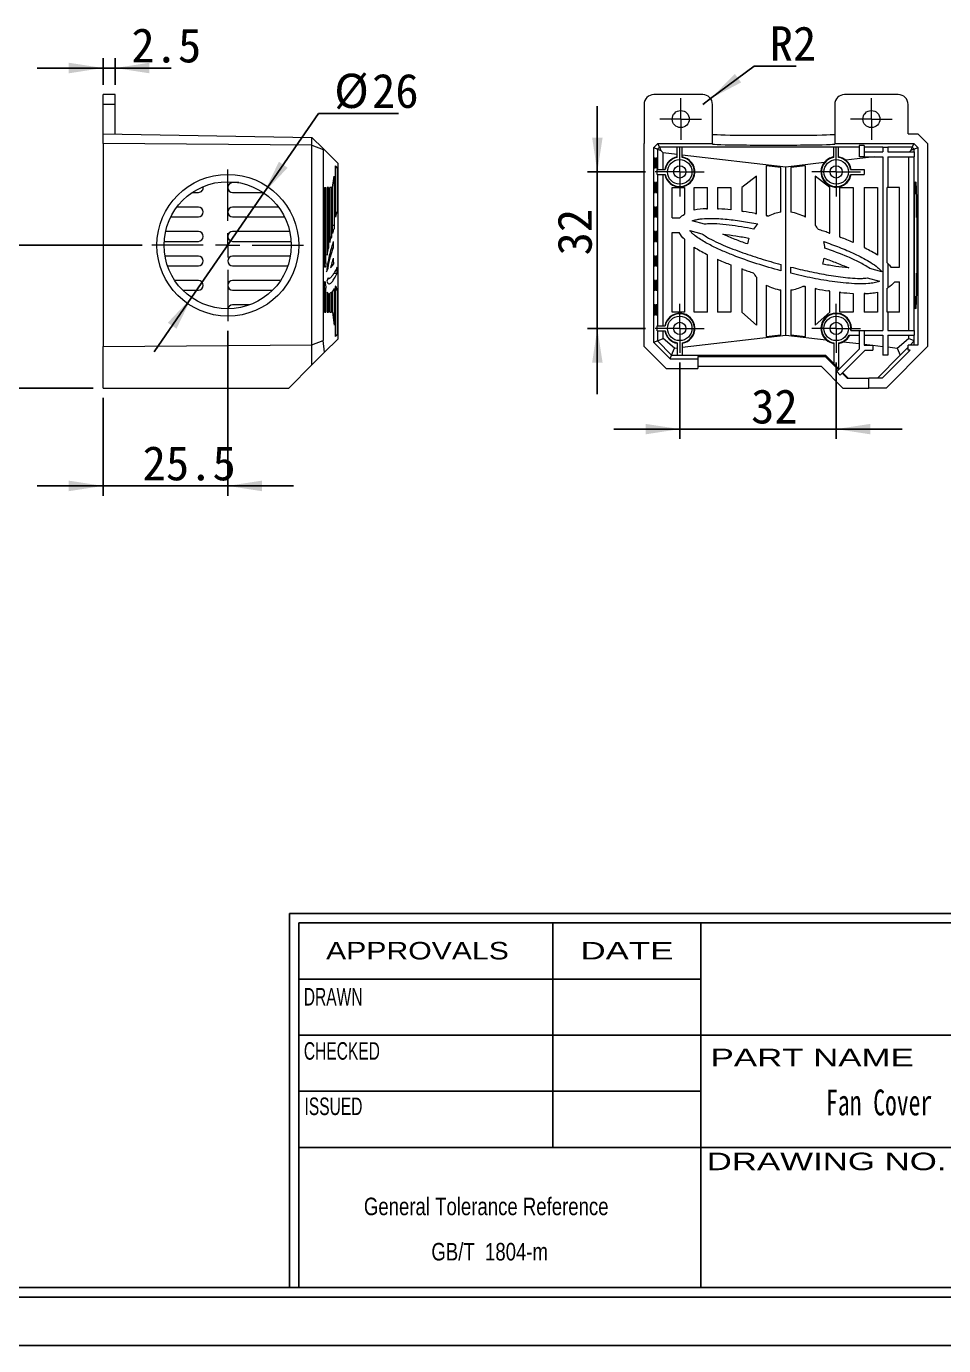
# Model space of a CAD drawing. Header units: millimetres. Extents: x 2 to 295, y 1 to 209.
# Drawn here: x 128.4 to 222.2, y 1.3 to 136.2 of the extents above; entities that cross this region are included whole.
import ezdxf

# ---------------------------------------------------------------- set-up
doc = ezdxf.new("R2010")
doc.units = ezdxf.units.MM
doc.linetypes.add('CENTER', pattern=[10.16, 6.35, -1.27, 1.27, -1.27])
doc.layers.add('DIM', color=5, linetype='Continuous')
doc.layers.add('SLD-0', color=179, linetype='Continuous')
doc.layers.add('中心线', color=1, linetype='CENTER', lineweight=15)
doc.styles.add('SLDTEXTSTYLE0', font='SIMSUN.TTC', dxfattribs={"width": 0.67})
doc.styles.add('SLDTEXTSTYLE13', font='SIMSUN.TTC')
doc.styles.add('SLDTEXTSTYLE14', font='SIMSUN.TTC', dxfattribs={"width": 0.67})
doc.styles.add('SLDTEXTSTYLE2', font='ARIAL.TTF', dxfattribs={"width": 0.63516})
doc.styles.add('SLDTEXTSTYLE6', font='ARIAL.TTF', dxfattribs={"width": 1.422})
doc.styles.add('SLDTEXTSTYLE7', font='ARIAL.TTF', dxfattribs={"width": 0.7584})
doc.styles.add('SLDTEXTSTYLE8', font='ARIAL.TTF', dxfattribs={"width": 1.2324})
doc.dimstyles.new('SLDDIMSTYLE1', dxfattribs={"dimtxt": 3.5, "dimasz": 3.5, "dimexe": 0, "dimexo": 0.0625, "dimgap": 0.875, "dimtad": 0, "dimtih": 1, "dimtoh": 1, "dimlfac": 2, "dimrnd": 1e-09, "dimzin": 12, "dimdsep": 46, "dimtxsty": 'SLDTEXTSTYLE0', "dimsah": 1, "dimcen": 0, "dimadec": 0, "dimazin": 3, "dimtfac": 1, "dimtmove": 0, "dimatfit": 3, "dimfxl": 0, "dimfrac": 2, "dimtolj": 1, "dimtzin": 12, "dimarcsym": 0})
doc.dimstyles.new('SLDDIMSTYLE2', dxfattribs={"dimtxt": 3.5, "dimasz": 3.5, "dimexe": 0, "dimexo": 0.0625, "dimgap": 0.875, "dimtad": 2, "dimlfac": 2, "dimrnd": 1e-09, "dimzin": 12, "dimdsep": 46, "dimtxsty": 'SLDTEXTSTYLE0', "dimsah": 1, "dimcen": 0.09, "dimadec": 0, "dimazin": 3, "dimtfac": 1, "dimtmove": 0, "dimatfit": 0, "dimfxl": 0, "dimfrac": 2, "dimtolj": 1, "dimtzin": 12, "dimarcsym": 0})
doc.dimstyles.new('SLDDIMSTYLE3', dxfattribs={"dimtxt": 3.5, "dimasz": 3.5, "dimexe": 0, "dimexo": 0.0625, "dimgap": 0.875, "dimtad": 0, "dimtih": 1, "dimtoh": 1, "dimlfac": 2, "dimrnd": 1e-09, "dimzin": 12, "dimdsep": 46, "dimtxsty": 'SLDTEXTSTYLE0', "dimsah": 1, "dimcen": 0, "dimadec": 0, "dimazin": 3, "dimtfac": 1, "dimtofl": 0, "dimtmove": 0, "dimatfit": 3, "dimfxl": 0, "dimfrac": 2, "dimtolj": 1, "dimtzin": 12, "dimarcsym": 0})

# ---------------------------------------------------------------- blocks, each defined once
blk = doc.blocks.new('SW_NOTE_1')
at = {"layer": 'SLD-0', "color": 0, "char_height": 1.7927, "attachment_point": 2, "style": 'SLDTEXTSTYLE7'}
for s, insert in [('General Tolerance Reference ', (13.02, 2.31)), (' GB/T  1804-m', (13.11, -2.32))]:
    blk.add_mtext(s, dxfattribs=dict(at, insert=insert))
blk = doc.blocks.new('_D_7')
at = {"layer": 'DIM'}
for p, q in [((152.71, 119.13), (158.32, 127.25)), ((158.32, 127.25), (166.5, 127.25)), ((145.32, 108.43), (152.71, 119.13)), ((145.32, 108.43), (141.5, 102.9))]:
    blk.add_line(p, q, dxfattribs=at)
for points in [[(152.71, 119.13), (155.14, 121.7), (154.26, 122.32)], [(145.32, 108.43), (142.89, 105.86), (143.78, 105.25)]]:
    blk.add_solid(points, dxfattribs=at)
at = {"layer": 'DIM', "char_height": 3.5, "attachment_point": 1, "style": 'SLDTEXTSTYLE13'}
for s, insert in [('%%c', (159.91, 131.32)), ('26', (163.78, 131.32))]:
    blk.add_mtext(s, dxfattribs=dict(at, insert=insert))
blk = doc.blocks.new('_D_8')
at = {"layer": 'DIM'}
for p, q in [((149.02, 105.03), (149.02, 88.18)), ((136.27, 98.18), (136.27, 88.18)), ((136.27, 89.18), (129.54, 89.18)), ((136.27, 89.18), (149.02, 89.18)), ((149.02, 89.18), (155.75, 89.18))]:
    blk.add_line(p, q, dxfattribs=at)
for points in [[(136.27, 89.18), (132.77, 89.72), (132.77, 88.64)], [(149.02, 89.18), (152.52, 88.64), (152.52, 89.72)]]:
    blk.add_solid(points, dxfattribs=at)
at = {"layer": 'DIM', "insert": (140.32, 93.25), "char_height": 3.5, "attachment_point": 1, "style": 'SLDTEXTSTYLE13'}
blk.add_mtext('25.5', dxfattribs=at)
blk = doc.blocks.new('_D_9')
at = {"layer": 'DIM'}
for p, q in [((126.27, 113.78), (126.27, 120.51)), ((140.27, 113.78), (125.27, 113.78)), ((126.27, 113.78), (126.27, 99.18)), ((135.27, 99.18), (125.27, 99.18)), ((126.27, 99.18), (126.27, 92.45))]:
    blk.add_line(p, q, dxfattribs=at)
for points in [[(126.27, 113.78), (126.81, 117.28), (125.73, 117.28)], [(126.27, 99.18), (125.73, 95.68), (126.81, 95.68)]]:
    blk.add_solid(points, dxfattribs=at)
at = {"layer": 'DIM', "insert": (122.19, 103.96), "char_height": 3.5, "attachment_point": 1, "rotation": 90, "style": 'SLDTEXTSTYLE13'}
blk.add_mtext('29.2', dxfattribs=at)
blk = doc.blocks.new('_D_10')
at = {"layer": 'DIM'}
for p, q in [((136.27, 130.18), (136.27, 132.9)), ((137.52, 130.18), (137.52, 132.9)), ((136.27, 131.9), (129.54, 131.9)), ((137.52, 131.9), (136.27, 131.9)), ((137.52, 131.9), (143.25, 131.9))]:
    blk.add_line(p, q, dxfattribs=at)
for points in [[(136.27, 131.9), (132.77, 132.44), (132.77, 131.36)], [(137.52, 131.9), (141.02, 131.36), (141.02, 132.44)]]:
    blk.add_solid(points, dxfattribs=at)
at = {"layer": 'DIM', "insert": (139.17, 135.97), "char_height": 3.5, "attachment_point": 1, "style": 'SLDTEXTSTYLE13'}
blk.add_mtext('2.5', dxfattribs=at)
blk = doc.blocks.new('SW_CENTERMARKSYMBOL_2')
at = {"layer": '中心线', "color": 0}
for p, q in [((0, 2.5), (0, 7.75)), ((-2.5, 0), (-7.75, 0)), ((0, 0), (-1.25, 0)), ((0, 0), (0, 1.25)), ((0, 0), (0, -1.25)), ((0, 0), (1.25, 0)), ((2.5, 0), (7.75, 0)), ((0, -2.5), (0, -7.75))]:
    blk.add_line(p, q, dxfattribs=at)
blk = doc.blocks.new('_D_11')
at = {"layer": 'DIM'}
for p, q in [((186.82, 121.28), (186.82, 128.01)), ((191.75, 121.28), (185.82, 121.28)), ((186.82, 121.28), (186.82, 105.28)), ((191.75, 105.28), (185.82, 105.28)), ((186.82, 105.28), (186.82, 98.55))]:
    blk.add_line(p, q, dxfattribs=at)
for points in [[(186.82, 121.28), (187.36, 124.78), (186.29, 124.78)], [(186.82, 105.28), (186.29, 101.78), (187.36, 101.78)]]:
    blk.add_solid(points, dxfattribs=at)
at = {"layer": 'DIM', "insert": (182.75, 112.74), "char_height": 3.5, "attachment_point": 1, "rotation": 90, "style": 'SLDTEXTSTYLE13'}
blk.add_mtext('32', dxfattribs=at)
blk = doc.blocks.new('_D_12')
at = {"layer": 'DIM'}
for p, q in [((195.25, 101.78), (195.25, 93.99)), ((211.25, 101.78), (211.25, 93.99)), ((195.25, 94.99), (188.52, 94.99)), ((195.25, 94.99), (211.25, 94.99)), ((211.25, 94.99), (217.98, 94.99))]:
    blk.add_line(p, q, dxfattribs=at)
for points in [[(195.25, 94.99), (191.75, 95.52), (191.75, 94.45)], [(211.25, 94.99), (214.75, 94.45), (214.75, 95.52)]]:
    blk.add_solid(points, dxfattribs=at)
at = {"layer": 'DIM', "insert": (202.55, 99.06), "char_height": 3.5, "attachment_point": 1, "style": 'SLDTEXTSTYLE13'}
blk.add_mtext('32', dxfattribs=at)
blk = doc.blocks.new('_D_13')
at = {"layer": 'DIM'}
for p, q in [((198.4, 128.78), (202.86, 132.08)), ((202.86, 132.08), (207.17, 132.08)), ((197.6, 128.18), (198.4, 128.78))]:
    blk.add_line(p, q, dxfattribs=at)
blk.add_solid([(198.4, 128.78), (201.53, 130.43), (200.89, 131.29)], dxfattribs=at)
at = {"layer": 'DIM', "insert": (204.45, 136.16), "char_height": 3.5, "attachment_point": 1, "style": 'SLDTEXTSTYLE13'}
blk.add_mtext('R2', dxfattribs=at)
blk = doc.blocks.new('SW_CENTERMARKSYMBOL_3')
at = {"layer": '中心线', "color": 0}
for p, q in [((0, 1.25), (0, 2.5)), ((-1.25, 0), (-2.5, 0)), ((0, 0), (-1.25, 0)), ((0, 0), (0, 1.25)), ((0, 0), (0, -1.25)), ((0, 0), (1.25, 0)), ((1.25, 0), (2.5, 0)), ((0, -1.25), (0, -2.5))]:
    blk.add_line(p, q, dxfattribs=at)
blk = doc.blocks.new('SW_CENTERMARKSYMBOL_4')
at = {"layer": '中心线', "color": 0}
for p, q in [((0, 1.25), (0, 2.5)), ((-1.25, 0), (-2.5, 0)), ((0, 0), (-1.25, 0)), ((0, 0), (0, 1.25)), ((0, 0), (0, -1.25)), ((0, 0), (1.25, 0)), ((1.25, 0), (2.5, 0)), ((0, -1.25), (0, -2.5))]:
    blk.add_line(p, q, dxfattribs=at)
blk = doc.blocks.new('SW_CENTERMARKSYMBOL_5')
at = {"layer": '中心线', "color": 0}
for p, q in [((0, 1.25), (0, 2.5)), ((-1.25, 0), (-2.5, 0)), ((0, 0), (-1.25, 0)), ((0, 0), (0, 1.25)), ((0, 0), (0, -1.25)), ((0, 0), (1.25, 0)), ((1.25, 0), (2.5, 0)), ((0, -1.25), (0, -2.5))]:
    blk.add_line(p, q, dxfattribs=at)
blk = doc.blocks.new('SW_CENTERMARKSYMBOL_6')
at = {"layer": '中心线', "color": 0}
for p, q in [((0, 1.25), (0, 2.5)), ((-1.25, 0), (-2.5, 0)), ((0, 0), (-1.25, 0)), ((0, 0), (0, 1.25)), ((0, 0), (0, -1.25)), ((0, 0), (1.25, 0)), ((1.25, 0), (2.5, 0)), ((0, -1.25), (0, -2.5))]:
    blk.add_line(p, q, dxfattribs=at)
blk = doc.blocks.new('SW_CENTERMARKSYMBOL_7')
at = {"layer": '中心线', "color": 0}
for p, q in [((0, 1.25), (0, 2.125)), ((-1.25, 0), (-2.125, 0)), ((0, 0), (-1.25, 0)), ((0, 0), (0, 1.25)), ((0, 0), (0, -1.25)), ((0, 0), (1.25, 0)), ((1.25, 0), (2.125, 0)), ((0, -1.25), (0, -2.125))]:
    blk.add_line(p, q, dxfattribs=at)
blk = doc.blocks.new('SW_CENTERMARKSYMBOL_8')
at = {"layer": '中心线', "color": 0}
for p, q in [((0, 1.25), (0, 2.125)), ((-1.25, 0), (-2.125, 0)), ((0, 0), (-1.25, 0)), ((0, 0), (0, 1.25)), ((0, 0), (0, -1.25)), ((0, 0), (1.25, 0)), ((1.25, 0), (2.125, 0)), ((0, -1.25), (0, -2.125))]:
    blk.add_line(p, q, dxfattribs=at)

msp = doc.modelspace()

# ---------------------------------------------------------------- linework, layer by layer
at = {"color": 7, "linetype": 'Continuous', "lineweight": 15}
for p, q in [((137.5169, 129.1815), (136.2669, 129.1815)), ((137.5169, 129.1814), (136.2669, 129.1814)), ((136.2669, 128.1814), (136.2669, 129.1814)), ((137.5169, 128.1814), (136.2669, 128.1814)), ((136.2669, 125.1815), (136.2669, 128.1814)), ((137.5169, 128.1814), (137.5169, 129.1814)), ((137.5169, 125.1597), (137.5169, 128.1814)), ((191.5988, 128.1815), (191.5988, 124.1815)), ((197.5988, 129.1815), (192.5988, 129.1815)), ((198.5988, 124.1814), (198.5988, 128.1815)), ((211.0988, 128.1814), (211.0988, 124.1814)), ((217.5988, 129.1814), (212.0988, 129.1814)), ((218.5988, 125.1815), (218.5988, 128.1814)), ((136.2669, 125.1815), (157.64, 124.8085)), ((136.2669, 124.1815), (136.2669, 125.1815)), ((157.64, 124.027), (136.2669, 124.1815)), ((136.2669, 124.1815), (136.2669, 103.4315)), ((157.64, 124.027), (157.64, 124.8085)), ((157.64, 124.8085), (158.7816, 123.6668)), ((191.5988, 103.4315), (191.5988, 124.1815)), ((193.013, 124.1814), (192.5989, 123.7673)), ((193.013, 124.1814), (198.5988, 124.1814)), ((193.1645, 123.8157), (193.013, 124.1814)), ((198.5988, 124.129), (198.5988, 124.1814)), ((211.0988, 124.1814), (211.0988, 124.129)), ((211.0988, 124.1814), (219.1845, 124.1814)), ((218.5988, 125.1815), (219.5988, 125.1815)), ((219.1845, 124.1814), (219.033, 123.8157)), ((219.5986, 123.7673), (219.1845, 124.1814)), ((220.5988, 124.1815), (219.5988, 125.1815)), ((220.5988, 124.1815), (220.5988, 103.4315)), ((157.64, 103.5861), (157.64, 124.027)), ((157.64, 124.027), (158.7669, 123.5602)), ((158.7669, 123.5602), (158.7816, 123.6668)), ((158.7669, 123.5602), (158.7669, 104.0529)), ((158.7816, 123.6668), (160.2669, 122.1815)), ((192.5989, 103.8458), (192.5989, 123.7673)), ((192.5989, 123.7673), (192.9646, 123.6158)), ((193.1645, 123.8157), (192.9646, 123.6158)), ((192.9646, 123.6158), (192.9646, 121.5315)), ((192.9646, 123.6158), (193.3059, 123.4744)), ((194.9988, 123.8157), (193.1645, 123.8157)), ((193.1645, 123.8157), (193.3059, 123.4744)), ((193.3059, 123.4744), (193.5595, 123.2208)), ((193.5595, 121.5315), (193.5595, 123.2208)), ((194.9988, 123.0547), (193.5595, 123.2208)), ((194.9988, 123.8454), (195.4988, 123.8454)), ((194.9988, 122.7606), (194.9988, 123.8454)), ((195.4988, 122.7606), (195.4988, 123.8454)), ((210.9988, 123.8157), (195.4988, 123.8157)), ((206.0988, 121.774), (195.4988, 122.997)), ((210.9988, 123.8454), (211.4988, 123.8454)), ((210.9988, 122.7606), (210.9988, 123.8454)), ((211.4988, 122.7606), (211.4988, 123.8454)), ((213.6079, 123.8157), (211.4988, 123.8157)), ((215.1269, 122.8157), (212.2341, 122.4819)), ((214.1079, 123.9807), (213.6079, 123.9807)), ((213.6079, 123.9807), (213.6079, 122.8157)), ((214.1079, 122.8157), (213.6079, 122.8157)), ((214.1079, 123.9807), (214.1079, 122.8157)), ((216.0322, 123.8157), (214.1079, 123.8157)), ((214.1079, 123.3157), (216.0322, 123.3157)), ((214.1079, 122.8157), (216.0322, 122.8157)), ((216.0322, 123.8157), (216.5322, 123.8157)), ((216.0322, 123.8157), (216.0322, 123.3157)), ((216.0322, 122.8157), (216.0322, 105.0815)), ((219.033, 123.8157), (216.5322, 123.8157)), ((216.5322, 123.8157), (216.5322, 123.3157)), ((216.5322, 123.3157), (219.2329, 123.3157)), ((216.5322, 122.8157), (219.2329, 122.8157)), ((216.5322, 122.8157), (216.5322, 119.6815)), ((218.638, 122.8157), (218.638, 105.0815)), ((218.8917, 123.4744), (218.7329, 123.3157)), ((219.033, 123.8157), (218.8917, 123.4744)), ((219.2329, 123.6158), (218.8917, 123.4744)), ((219.2329, 123.6158), (219.033, 123.8157)), ((219.2329, 123.6158), (219.5986, 123.7673)), ((219.2329, 123.3157), (219.2329, 123.6158)), ((219.2329, 123.3157), (219.2329, 122.8157)), ((219.2329, 105.0815), (219.2329, 122.8157)), ((219.5986, 123.7673), (219.5986, 103.5657)), ((160.0362, 121.909), (160.2092, 121.7359)), ((160.0362, 116.6456), (160.0362, 121.909)), ((160.0362, 121.7359), (160.2092, 121.7359)), ((160.2092, 121.7359), (160.2092, 117.1502)), ((160.2669, 122.1815), (160.2669, 104.1815)), ((192.7691, 122.6815), (192.6556, 122.6815)), ((192.6556, 121.6815), (192.7691, 121.6815)), ((192.9436, 122.6815), (192.8302, 122.6815)), ((192.8302, 121.6815), (192.9436, 121.6815)), ((192.9349, 121.0315), (192.9349, 121.5315)), ((192.9349, 121.5315), (193.7697, 121.5315)), ((205.5988, 121.7359), (204.0988, 121.909)), ((204.0988, 121.909), (204.0988, 116.8139)), ((205.5988, 117.1502), (205.5988, 121.7359)), ((210.0097, 122.2252), (206.0988, 121.774)), ((206.0988, 104.5891), (206.0988, 121.774)), ((208.0988, 121.909), (206.5988, 121.7359)), ((206.5988, 121.7359), (206.5988, 117.1502)), ((208.0988, 116.6456), (208.0988, 121.909)), ((212.7278, 121.5315), (214.1079, 121.5315)), ((214.1079, 121.5315), (214.1079, 121.0315)), ((150.1527, 120.1815), (149.5169, 120.1815)), ((159.7477, 119.6815), (159.9208, 120.8592)), ((159.9208, 120.8592), (159.9208, 115.8273)), ((192.7691, 120.1815), (192.6556, 120.1815)), ((192.9436, 120.1815), (192.8302, 120.1815)), ((192.9349, 121.0315), (193.7697, 121.0315)), ((192.9646, 121.0315), (192.9646, 105.5315)), ((193.5595, 105.5315), (193.5595, 121.0315)), ((203.0988, 120.8592), (201.5988, 119.6815)), ((203.0988, 117.0106), (203.0988, 120.8592)), ((210.5988, 119.6815), (209.0988, 120.8592)), ((209.0988, 120.8592), (209.0988, 115.8273)), ((212.7278, 121.0315), (214.1079, 121.0315)), ((145.3989, 119.1815), (146.0169, 119.1815)), ((149.5169, 119.1815), (152.635, 119.1815)), ((158.9256, 119.6815), (159.0698, 119.6815)), ((158.9256, 111.5365), (158.9256, 119.6815)), ((159.0698, 111.9747), (159.0698, 119.6815)), ((159.3439, 119.6815), (159.1852, 119.6815)), ((159.1852, 119.6815), (159.1852, 112.7649)), ((159.3439, 119.6815), (159.3439, 113.5443)), ((159.4737, 119.6815), (159.4737, 114.0702)), ((159.6323, 119.6815), (159.4737, 119.6815)), ((159.6323, 119.6815), (159.6323, 114.6332)), ((159.7477, 115.002), (159.7477, 119.6815)), ((192.6556, 119.1815), (192.7691, 119.1815)), ((192.8302, 119.1815), (192.9436, 119.1815)), ((194.4738, 119.6815), (195.7238, 119.6815)), ((194.4738, 116.5745), (194.4738, 119.6815)), ((195.7238, 119.6815), (195.7238, 116.9625)), ((196.7238, 117.3729), (196.7238, 119.6815)), ((196.7238, 119.6815), (198.0988, 119.6815)), ((198.0988, 117.5214), (198.0988, 119.6815)), ((199.0988, 119.6815), (200.4738, 119.6815)), ((199.0988, 119.6815), (199.0988, 117.5088)), ((200.4738, 119.6815), (200.4738, 117.4012)), ((201.5988, 119.6815), (201.5988, 117.2587)), ((210.5988, 115.002), (210.5988, 119.6815)), ((211.5988, 119.6815), (212.9738, 119.6815)), ((211.5988, 119.6815), (211.5988, 114.6332)), ((212.9738, 119.6815), (212.9738, 114.0702)), ((214.0988, 119.6815), (215.4738, 119.6815)), ((214.0988, 119.6815), (214.0988, 113.5443)), ((215.4738, 119.6815), (215.4738, 112.7649)), ((216.5322, 119.6815), (216.4738, 119.6815)), ((216.4738, 111.9747), (216.4738, 119.6815)), ((217.7238, 119.6815), (216.5322, 119.6815)), ((217.7238, 111.5365), (217.7238, 119.6815)), ((146.0169, 117.6815), (143.8169, 117.6815)), ((154.2169, 117.6815), (149.5169, 117.6815)), ((192.7691, 117.6815), (192.6556, 117.6815)), ((192.9436, 117.6815), (192.8302, 117.6815)), ((143.1997, 116.6815), (146.0169, 116.6815)), ((149.5169, 116.6815), (154.8342, 116.6815)), ((160.0362, 117.1502), (160.2092, 117.1502)), ((192.6556, 116.6815), (192.7691, 116.6815)), ((192.8302, 116.6815), (192.9436, 116.6815)), ((194.4738, 116.5745), (195.2517, 116.5745)), ((197.7807, 115.928), (196.5241, 116.2647)), ((146.0169, 115.1815), (142.6695, 115.1815)), ((155.3644, 115.1815), (149.5169, 115.1815)), ((159.7477, 115.8273), (159.9208, 115.8273)), ((159.7477, 115.3988), (159.8828, 115.3988)), ((192.7691, 115.1815), (192.6556, 115.1815)), ((192.9436, 115.1815), (192.8302, 115.1815)), ((194.4738, 106.9315), (194.4738, 115.0745)), ((194.4738, 115.0745), (195.1951, 115.0745)), ((196.2653, 115.2988), (197.5218, 114.9621)), ((142.5293, 114.1815), (146.0169, 114.1815)), ((149.5169, 114.1815), (155.5046, 114.1815)), ((159.1852, 113.5443), (159.3439, 113.5443)), ((159.4737, 114.6332), (159.6323, 114.6332)), ((159.6129, 113.4847), (159.8067, 113.4847)), ((192.6556, 114.1815), (192.7691, 114.1815)), ((192.8302, 114.1815), (192.9436, 114.1815)), ((195.7238, 114.3933), (195.7238, 106.9315)), ((196.7233, 106.9315), (196.7233, 113.5981)), ((146.0169, 112.6815), (142.6107, 112.6815)), ((155.4232, 112.6815), (149.5169, 112.6815)), ((158.9256, 111.9747), (159.0698, 111.9747)), ((192.7691, 112.6815), (192.6556, 112.6815)), ((192.9436, 112.6815), (192.8302, 112.6815)), ((198.0983, 106.9315), (198.0983, 112.8188)), ((199.0983, 112.348), (199.0983, 106.9315)), ((142.8655, 111.6815), (146.0169, 111.6815)), ((149.5169, 111.6815), (155.1684, 111.6815)), ((159.0264, 111.5365), (158.9256, 111.5365)), ((159.1323, 111.0643), (159.2773, 111.401)), ((159.1683, 111.401), (159.2773, 111.401)), ((159.6329, 111.8527), (159.8316, 111.8527)), ((159.8786, 110.9154), (160.2092, 110.9154)), ((160.2092, 110.9154), (160.2092, 111.5541)), ((192.6556, 111.6815), (192.7691, 111.6815)), ((192.8302, 111.6815), (192.9436, 111.6815)), ((200.4733, 111.7783), (200.4733, 106.9315)), ((201.5983, 111.3555), (201.5983, 106.9315)), ((205.5988, 111.8151), (205.5988, 111.1719)), ((206.5988, 110.9154), (206.5988, 111.5541)), ((215.9322, 111.0643), (214.6757, 111.401)), ((216.5322, 111.9152), (216.5322, 109.4243)), ((216.8502, 111.5365), (217.7238, 111.5365)), ((146.0169, 110.1815), (143.6049, 110.1815)), ((154.429, 110.1815), (149.5169, 110.1815)), ((158.98, 110.0365), (158.9256, 110.0365)), ((158.9256, 106.9315), (158.9256, 110.0365)), ((158.9256, 109.3874), (159.0698, 109.3874)), ((159.0698, 106.9315), (159.0698, 109.3874)), ((159.3072, 110.4351), (159.1622, 110.0984)), ((159.2891, 110.3931), (159.3906, 110.3931)), ((159.9208, 109.3525), (159.9208, 105.6164)), ((160.0362, 104.4541), (160.0362, 109.5476)), ((192.7691, 110.1815), (192.6556, 110.1815)), ((192.9436, 110.1815), (192.8302, 110.1815)), ((203.0988, 110.5315), (203.0988, 105.6164)), ((204.0988, 109.7142), (204.0988, 104.4541)), ((208.0988, 104.4541), (208.0988, 109.5476)), ((209.0988, 109.3525), (209.0988, 105.6164)), ((214.4169, 110.4351), (215.6734, 110.0984)), ((216.4738, 106.9315), (216.4738, 109.3874)), ((217.2522, 110.0365), (217.7238, 110.0365)), ((217.7238, 106.9315), (217.7238, 110.0365)), ((144.4246, 109.1815), (146.0169, 109.1815)), ((149.5169, 109.1815), (153.6093, 109.1815)), ((159.1852, 108.9903), (159.1852, 106.9315)), ((159.1852, 108.8417), (159.3439, 108.8417)), ((159.3439, 108.8417), (159.3439, 106.9315)), ((159.4737, 108.8603), (159.4737, 106.9315)), ((159.6323, 108.9756), (159.6323, 106.9315)), ((159.7477, 106.9315), (159.7477, 109.1044)), ((160.0362, 109.2101), (160.2092, 109.2101)), ((160.2092, 109.2101), (160.2092, 104.6272)), ((192.6556, 109.1815), (192.7691, 109.1815)), ((192.8302, 109.1815), (192.9436, 109.1815)), ((205.5988, 104.6272), (205.5988, 109.2101)), ((206.5988, 109.2101), (206.5988, 104.6272)), ((210.5988, 106.9315), (210.5988, 109.1044)), ((211.5988, 108.9756), (211.5988, 106.9315)), ((212.9738, 108.8603), (212.9738, 106.9315)), ((214.0988, 108.8417), (214.0988, 106.9315)), ((215.4738, 108.9903), (215.4738, 106.9315)), ((151.2619, 107.6815), (149.5169, 107.6815)), ((158.9256, 106.9315), (159.0698, 106.9315)), ((159.1852, 106.9315), (159.3439, 106.9315)), ((159.4737, 106.9315), (159.6323, 106.9315)), ((159.7477, 106.9315), (159.9208, 105.6164)), ((192.7691, 107.6815), (192.6556, 107.6815)), ((192.6556, 106.6815), (192.7691, 106.6815)), ((192.9436, 107.6815), (192.8302, 107.6815)), ((192.8302, 106.6815), (192.9436, 106.6815)), ((195.7238, 106.9315), (194.4738, 106.9315)), ((198.0983, 106.9315), (196.7233, 106.9315)), ((200.4733, 106.9315), (199.0983, 106.9315)), ((201.5983, 106.9315), (203.0988, 105.6164)), ((210.5988, 106.9315), (209.0988, 105.6164)), ((212.9738, 106.9315), (211.5988, 106.9315)), ((215.4738, 106.9315), (214.0988, 106.9315)), ((216.5322, 106.9315), (216.4738, 106.9315)), ((216.5322, 106.9315), (216.5322, 105.0815)), ((217.7238, 106.9315), (216.5322, 106.9315)), ((192.9349, 105.0315), (192.9349, 105.5315)), ((192.9349, 105.5315), (193.7697, 105.5315)), ((157.64, 103.5861), (158.7669, 104.0529)), ((158.9331, 102.8477), (158.7669, 104.0529)), ((160.2669, 104.1815), (158.9331, 102.8477)), ((160.2092, 104.6272), (160.0362, 104.4541)), ((160.0362, 104.6272), (160.2092, 104.6272)), ((192.9646, 103.9973), (192.5989, 103.8458)), ((192.5989, 103.8458), (194.263, 102.1817)), ((192.9349, 105.0315), (193.7697, 105.0315)), ((192.9646, 105.0315), (192.9646, 103.9973)), ((192.9646, 103.9973), (193.5595, 104.2437)), ((192.9646, 103.9973), (194.4145, 102.5474)), ((193.5595, 104.2437), (193.5595, 105.0315)), ((194.7162, 103.2758), (193.5595, 104.2437)), ((195.4988, 103.366), (206.0988, 104.5891)), ((204.0988, 104.4541), (205.5988, 104.6272)), ((206.0988, 104.5891), (210.2189, 104.1137)), ((206.5988, 104.6272), (208.0988, 104.4541)), ((211.9794, 103.9106), (213.6079, 103.7227)), ((212.5754, 104.5815), (213.6079, 104.5815)), ((212.7354, 105.0815), (213.6079, 105.0815)), ((213.6079, 105.0815), (213.6079, 103.1584)), ((213.6079, 105.0815), (214.1079, 105.0815)), ((214.1079, 105.0815), (214.1079, 103.5657)), ((214.1079, 105.0815), (216.0322, 105.0815)), ((214.1079, 104.5815), (216.0322, 104.5815)), ((216.0322, 104.5815), (216.0322, 102.5474)), ((216.5322, 105.0815), (219.2329, 105.0815)), ((216.5322, 104.5815), (219.2329, 104.5815)), ((216.5322, 104.5815), (216.5322, 102.5474)), ((217.4813, 103.2758), (218.638, 104.2437)), ((218.638, 104.5815), (218.638, 104.2437)), ((219.2329, 103.9973), (218.638, 104.2437)), ((218.8013, 103.5657), (219.2329, 103.9973)), ((219.2329, 105.0815), (219.2329, 104.5815)), ((219.2329, 103.9973), (219.2329, 104.5815)), ((219.2329, 103.5657), (219.2329, 103.9973)), ((136.2669, 103.4315), (157.64, 103.5861)), ((136.2669, 99.1815), (136.2669, 103.4315)), ((157.64, 101.5546), (157.64, 103.5861)), ((158.9331, 102.8477), (157.64, 101.5546)), ((191.5988, 103.4315), (193.8488, 101.1815)), ((194.263, 102.1817), (194.4145, 102.5474)), ((194.4145, 102.5474), (194.7162, 103.2758)), ((194.4145, 102.5474), (194.9988, 102.5474)), ((194.7162, 103.2758), (194.9988, 103.3084)), ((194.9988, 103.8025), (194.9988, 102.5177)), ((195.4988, 102.5177), (194.9988, 102.5177)), ((195.4988, 103.8025), (195.4988, 102.5177)), ((195.4988, 102.5474), (210.1645, 102.5474)), ((210.1143, 102.4261), (210.1645, 102.5474)), ((210.1645, 102.5474), (210.9988, 101.6921)), ((210.9988, 103.8025), (210.9988, 101.6712)), ((211.3181, 100.8686), (213.6079, 103.1584)), ((211.4988, 103.8025), (211.4988, 101.1712)), ((211.6717, 100.5151), (214.2223, 103.0657)), ((214.1079, 103.665), (214.9686, 103.5657)), ((214.1079, 103.5657), (214.9988, 103.5657)), ((214.2223, 103.0657), (214.9988, 103.0657)), ((214.9988, 103.5657), (214.9988, 103.0657)), ((214.9988, 103.5622), (216.0322, 103.443)), ((215.4755, 100.1815), (217.783, 102.5474)), ((215.9343, 100.1815), (218.8185, 103.0657)), ((216.5322, 102.5474), (216.0322, 102.5474)), ((216.3488, 99.1815), (220.5988, 103.4315)), ((216.5322, 103.3853), (217.4813, 103.2758)), ((217.4813, 103.2758), (217.783, 102.5474)), ((217.783, 102.5474), (218.5986, 103.363)), ((218.5986, 103.0657), (218.5986, 103.5657)), ((219.5986, 103.5657), (218.5986, 103.5657)), ((218.8185, 103.0657), (218.5986, 103.0657)), ((155.2669, 99.1815), (157.64, 101.5546)), ((193.8488, 101.1815), (197.0988, 101.1815)), ((194.263, 102.1817), (197.0988, 102.1817)), ((197.0988, 102.4261), (210.1143, 102.4261)), ((197.0988, 102.4261), (197.0988, 102.1817)), ((197.0988, 102.1817), (197.0988, 101.1815)), ((197.0988, 101.4259), (209.7, 101.4259)), ((209.7, 101.4259), (211.9444, 99.1815)), ((210.1143, 102.4261), (211.4949, 101.0454)), ((211.4988, 101.1712), (210.9988, 101.6712)), ((211.4988, 101.1794), (211.563, 101.1135)), ((211.6717, 100.5151), (211.3181, 100.8686)), ((211.8485, 100.6919), (212.3588, 100.1815)), ((211.9121, 100.7556), (212.472, 100.1815)), ((212.3588, 100.1815), (214.5988, 100.1815)), ((214.5988, 99.1815), (214.5988, 100.1815)), ((215.9343, 100.1815), (214.5988, 100.1815)), ((136.2669, 99.1815), (155.2669, 99.1815)), ((211.9444, 99.1815), (214.5988, 99.1815)), ((216.3488, 99.1815), (214.5988, 99.1815))]:
    msp.add_line(p, q, dxfattribs=at)
at = {"color": 8, "linetype": 'Continuous', "lineweight": 15}
for p, q in [((159.7477, 115.0461), (159.7621, 115.0461)), ((159.1852, 113.481), (159.3294, 113.481)), ((159.4737, 114.5849), (159.6179, 114.5849)), ((159.1852, 108.8455), (159.3294, 108.8455))]:
    msp.add_line(p, q, dxfattribs=at)
at = {"color": 7, "linetype": 'Continuous', "lineweight": 15}
for centre, radius in [((195.3488, 126.6815), 0.875), ((214.8488, 126.6815), 0.875), ((195.2488, 121.2815), 1.25), ((195.2488, 121.2815), 0.625), ((211.2488, 121.2815), 1.25), ((211.2488, 121.2815), 0.625), ((149.03, 113.7815), 7.25), ((149.0169, 113.7815), 6.5), ((195.2488, 105.2815), 1.25), ((195.2488, 105.2815), 0.625), ((211.2488, 105.2815), 1.25), ((211.2488, 105.2815), 0.625)]:
    msp.add_circle(centre, radius, dxfattribs=at)
for centre, radius, start, end in [((192.5988, 128.1815), 1, 90, 180), ((197.5988, 128.1815), 1, 0, 90), ((212.0988, 128.1814), 1, 90, 180), ((217.5988, 128.1814), 1, 0, 90), ((195.2519, 121.2815), 1.5435, 189.321268, 80.795635), ((195.2519, 121.2815), 1.5435, 99.438247, 170.678732), ((195.2488, 121.2815), 1.5, 99.594068, 170.405932), ((195.2488, 121.2815), 1.5, 189.594068, 80.405932), ((211.2488, 121.2815), 1.5, 99.594068, 350.405932), ((211.2488, 121.2815), 1.5, 9.594068, 80.405932), ((211.2456, 121.2815), 1.555, 142.635424, 350.748156), ((211.2456, 121.2815), 1.555, 9.251844, 50.528491), ((149.5169, 119.6815), 0.5, 90, 270), ((146.0169, 119.6815), 0.5, 270, 11.081988), ((146.0169, 117.1815), 0.5, 270, 90), ((149.5169, 117.1815), 0.5, 90, 270), ((206.0988, 113.1815), 4, 97.180756, 116.336907), ((206.0988, 113.1815), 4, 60, 82.819244), ((146.0169, 114.6815), 0.5, 270, 90), ((149.5169, 114.6815), 0.5, 90, 270), ((206.0988, 113.1815), 4, 135.837685, 145.652883), ((206.0988, 113.1815), 4, 33.663093, 41.409622), ((206.0988, 113.1815), 4, 160.596467, 169.403519), ((206.0988, 113.1815), 4, 4.347117, 14.162315), ((146.0169, 112.1815), 0.5, 270, 90), ((149.5169, 112.1815), 0.5, 90, 270), ((206.0988, 113.1815), 4, 340.596407, 349.403533), ((206.0988, 113.1815), 4.0028, 213.717105, 221.455243), ((146.0169, 109.6815), 0.5, 270, 90), ((149.5169, 109.6815), 0.5, 90, 270), ((206.0988, 113.1815), 4.0028, 240.023237, 262.824315), ((206.0988, 113.1815), 4.0028, 277.175685, 296.31545), ((149.5169, 107.1815), 0.5, 90, 168.462123), ((195.2519, 105.2815), 1.5435, 279.204365, 170.678732), ((195.2488, 105.2815), 1.5, 279.594068, 170.405932), ((211.2456, 105.2815), 1.555, 352.610176, 228.6793), ((211.2488, 105.2815), 1.5, 352.337744, 260.405932), ((195.2519, 105.2815), 1.5435, 189.321268, 260.561753), ((195.2488, 105.2815), 1.5, 189.594068, 260.405932), ((211.2488, 105.2815), 1.5, 279.594068, 332.181861), ((211.2456, 105.2815), 1.555, 298.156775, 333.245518)]:
    msp.add_arc(centre, radius, start, end, dxfattribs=at)
for centre, major_axis, ratio, start_param, end_param in [((204.8488, 125.1292), (6.25, 0), 0.01745506, 3.14159265, 6.28318531), ((204.8488, 124.129), (6.25, 0), 0.01745506, 3.14159265, 6.28318531), ((211.2488, 121.2541), (0, 1.5744), 0.99984765, 0.15948855, 0.90606799), ((211.2488, 121.2541), (0, 1.5744), 0.99984765, 5.60683584, 6.12369676), ((192.6556, 122.1815), (0, 0.5), 0.01745506, 0, 3.14159265), ((192.7691, 122.1815), (0, 0.5), 0.01745506, 3.14159265, 6.28318531), ((192.8302, 122.1815), (0, 0.5), 0.01745506, 0, 3.14159265), ((192.9436, 122.1815), (0, 0.5), 0.01745506, 3.14159265, 6.28318531), ((192.6556, 119.6815), (0, 0.5), 0.01745506, 0, 3.14159265), ((192.7691, 119.6815), (0, 0.5), 0.01745506, 3.14159265, 6.28318531), ((192.8302, 119.6815), (0, 0.5), 0.01745506, 0, 3.14159265), ((192.9436, 119.6815), (0, 0.5), 0.01745506, 3.14159265, 6.28318531), ((192.6556, 117.1815), (0, 0.5), 0.01745506, 0, 3.14159265), ((192.7691, 117.1815), (0, 0.5), 0.01745506, 3.14159265, 6.28318531), ((192.8302, 117.1815), (0, 0.5), 0.01745506, 0, 3.14159265), ((192.9436, 117.1815), (0, 0.5), 0.01745506, 3.14159265, 6.28318531), ((160.2669, 113.1815), (0, 4), 0.11538462, 0.12532783, 0.52359878), ((160.2669, 113.1815), (0, 4), 0.11538462, 0.84806208, 0.98326452), ((192.6556, 114.6815), (0, 0.5), 0.01745506, 0, 3.14159265), ((192.7691, 114.6815), (0, 0.5), 0.01745506, 3.14159265, 6.28318531), ((192.8302, 114.6815), (0, 0.5), 0.01745506, 0, 3.14159265), ((192.9436, 114.6815), (0, 0.5), 0.01745506, 3.14159265, 6.28318531), ((160.2669, 113.1815), (0, 4), 0.11538462, 1.32361729, 1.49492483), ((160.2669, 113.1815), (0, 4), 0.11538462, 1.75573957, 1.90945291), ((192.6556, 112.1815), (0, 0.5), 0.01745506, 0, 3.14159265), ((192.7691, 112.1815), (0, 0.5), 0.01745506, 3.14159265, 6.28318531), ((192.8302, 112.1815), (0, 0.5), 0.01745506, 0, 3.14159265), ((192.9436, 112.1815), (0, 0.5), 0.01745506, 3.14159265, 6.28318531), ((160.2669, 113.1815), (0, 4.0028), 0.11538462, 2.68230141, 3.01635333), ((192.6556, 109.6815), (0, 0.5), 0.01745506, 0, 3.14159265), ((192.7691, 109.6815), (0, 0.5), 0.01745506, 3.14159265, 6.28318531), ((192.8302, 109.6815), (0, 0.5), 0.01745506, 0, 3.14159265), ((192.9436, 109.6815), (0, 0.5), 0.01745506, 3.14159265, 6.28318531), ((192.6556, 107.1815), (0, 0.5), 0.01745506, 0, 3.14159265), ((192.7691, 107.1815), (0, 0.5), 0.01745506, 3.14159265, 6.28318531), ((192.8302, 107.1815), (0, 0.5), 0.01745506, 0, 3.14159265), ((192.9436, 107.1815), (0, 0.5), 0.01745506, 3.14159265, 6.28318531), ((211.2488, 105.3091), (0, 1.5779), 0.99984765, 2.43037035, 2.98246008), ((211.2488, 105.3091), (0, 1.5779), 0.99984765, 3.30072523, 3.62309644)]:
    msp.add_ellipse(centre, major_axis=major_axis, ratio=ratio, start_param=start_param, end_param=end_param, dxfattribs=at)
msp.add_ellipse((219.3761, 113.7815), major_axis=(0, 6.5), ratio=0.01745506, dxfattribs=at)
for points in [[(197.9738, 117.5176), (197.5539, 117.5024), (197.134, 117.4649), (196.7238, 117.3729)], [(197.9738, 117.5176), (198.0154, 117.5191), (198.0571, 117.5204), (198.0988, 117.5214)], [(199.0988, 117.5088), (199.1404, 117.5069), (199.1821, 117.5049), (199.2238, 117.5028)], [(200.4738, 117.4012), (200.058, 117.4458), (199.6413, 117.4811), (199.2238, 117.5028)], [(195.2517, 116.5745), (195.3973, 116.7183), (195.5533, 116.8494), (195.7238, 116.9625)], [(201.5988, 117.2587), (201.6404, 117.2527), (201.6821, 117.2466), (201.7238, 117.2404)], [(202.9738, 117.0335), (202.5582, 117.1091), (202.1415, 117.1785), (201.7238, 117.2404)], [(202.9738, 117.0335), (203.0154, 117.0259), (203.0571, 117.0183), (203.0988, 117.0106)], [(159.7621, 115.0461), (159.7573, 115.0315), (159.7525, 115.0168), (159.7477, 115.002)], [(195.7238, 114.3933), (195.5215, 114.5986), (195.3411, 114.8255), (195.1951, 115.0745)], [(210.4738, 115.0461), (210.5154, 115.0315), (210.5571, 115.0168), (210.5988, 115.002)], [(159.1852, 112.7649), (159.2316, 113.0284), (159.2801, 113.2624), (159.3294, 113.481)], [(159.3439, 113.5443), (159.339, 113.5233), (159.3342, 113.5023), (159.3294, 113.481)], [(159.4737, 114.0702), (159.5213, 114.2508), (159.5694, 114.4217), (159.6179, 114.5849)], [(159.6323, 114.6332), (159.6275, 114.6172), (159.6227, 114.6011), (159.6179, 114.5849)], [(196.7233, 113.5981), (197.1254, 113.3348), (197.5456, 113.1007), (197.9733, 112.8821)], [(211.5988, 114.6332), (211.6405, 114.6172), (211.6821, 114.6011), (211.7238, 114.5849)], [(212.9738, 114.0702), (212.5609, 114.2508), (212.1438, 114.4217), (211.7238, 114.5849)], [(214.0988, 113.5443), (214.1405, 113.5233), (214.1822, 113.5023), (214.2238, 113.481)], [(215.4738, 112.7649), (215.0718, 113.0284), (214.6515, 113.2624), (214.2238, 113.481)], [(159.0698, 111.9747), (159.0541, 111.8385), (159.0394, 111.6932), (159.0264, 111.5365)], [(198.0983, 112.8188), (198.0566, 112.8397), (198.0149, 112.8608), (197.9733, 112.8821)], [(199.2233, 112.2929), (199.1816, 112.3112), (199.1399, 112.3295), (199.0983, 112.348)], [(199.2233, 112.2929), (199.6362, 112.1123), (200.0533, 111.9414), (200.4733, 111.7783)], [(216.5322, 111.9152), (216.5131, 111.935), (216.4936, 111.9549), (216.4738, 111.9747)], [(201.7233, 111.3116), (201.6816, 111.3261), (201.6399, 111.3408), (201.5983, 111.3555)], [(216.5322, 111.9152), (216.6466, 111.7964), (216.7539, 111.6706), (216.8502, 111.5365)], [(158.98, 110.0365), (159.007, 109.789), (159.0363, 109.5662), (159.0698, 109.3874)], [(159.9064, 109.3296), (159.8584, 109.254), (159.8103, 109.1846), (159.7621, 109.1227)], [(159.9064, 109.3296), (159.9112, 109.3372), (159.916, 109.3448), (159.9208, 109.3525)], [(209.2238, 109.3296), (209.1821, 109.3372), (209.1404, 109.3448), (209.0988, 109.3525)], [(209.2238, 109.3296), (209.6393, 109.254), (210.056, 109.1846), (210.4738, 109.1227)], [(216.4738, 109.3874), (216.4933, 109.3994), (216.5128, 109.4117), (216.5322, 109.4243)], [(217.2522, 110.0365), (217.0344, 109.806), (216.7988, 109.5967), (216.5322, 109.4243)], [(159.3294, 108.8455), (159.3342, 108.844), (159.3391, 108.8427), (159.3439, 108.8417)], [(159.6179, 108.9619), (159.5699, 108.9172), (159.5218, 108.8819), (159.4737, 108.8603)], [(159.6179, 108.9619), (159.6227, 108.9663), (159.6275, 108.9709), (159.6323, 108.9756)], [(159.7477, 109.1044), (159.7525, 109.1104), (159.7573, 109.1165), (159.7621, 109.1227)], [(210.5988, 109.1044), (210.5571, 109.1104), (210.5154, 109.1165), (210.4738, 109.1227)], [(211.7238, 108.9619), (211.6821, 108.9663), (211.6404, 108.9709), (211.5988, 108.9756)], [(211.7238, 108.9619), (212.1395, 108.9172), (212.5562, 108.8819), (212.9738, 108.8603)], [(214.2238, 108.8455), (214.1821, 108.844), (214.1405, 108.8427), (214.0988, 108.8417)]]:
    msp.add_open_spline(points, degree=3, dxfattribs=at)
for points, knots in [([(196.5241, 116.2647), (196.6547, 116.3223), (196.7899, 116.3618), (197.0643, 116.4252), (197.204, 116.4484), (197.6246, 116.5024), (197.9059, 116.5178), (198.4694, 116.5285), (198.7519, 116.523), (199.3158, 116.4984), (199.5973, 116.479), (200.4408, 116.4056), (201.0013, 116.3363), (202.1184, 116.1712), (202.6748, 116.0751), (203.2293, 115.9683)], [0, 0, 0, 0, 0.0625, 0.0625, 0.125, 0.125, 0.25, 0.25, 0.375, 0.375, 0.5, 0.5, 0.75, 0.75, 1, 1, 1, 1]), ([(204.0988, 116.8139), (204.1196, 116.8095), (204.1404, 116.8052), (204.1613, 116.8008), (204.1821, 116.7964), (204.2029, 116.792), (204.2238, 116.7877)], [0, 0, 0, 0, 0.00012852923, 0.00012852923, 0.00012852923, 0.000257058689, 0.000257058689, 0.000257058689, 0.000257058689]), ([(204.3242, 116.7663), (204.3074, 116.7699), (204.2907, 116.7735), (204.274, 116.777), (204.2656, 116.7788), (204.2572, 116.7806), (204.2489, 116.7823), (204.2405, 116.7841), (204.2321, 116.7859), (204.2238, 116.7877)], [0, 0, 0, 0, 0.000103292452, 0.000103292452, 0.000103292452, 0.000154938726, 0.000154938726, 0.000154938726, 0.000206585014, 0.000206585014, 0.000206585014, 0.000206585014]), ([(159.7621, 115.0461), (159.7722, 115.0768), (159.7823, 115.1073), (159.7925, 115.1374), (159.8026, 115.1676), (159.8127, 115.1975), (159.8229, 115.2271), (159.8428, 115.2853), (159.8628, 115.3426), (159.8828, 115.3988)], [0, 0, 0, 0, 0.00055989056, 0.00055989056, 0.00055989056, 0.00111978088, 0.00111978088, 0.00111978088, 0.00222044738, 0.00222044738, 0.00222044738, 0.00222044738]), ([(205.5988, 111.1719), (204.7694, 111.3935), (203.9455, 111.6354), (202.3115, 112.163), (201.5012, 112.4484), (200.3027, 112.9197), (199.9062, 113.084), (199.1208, 113.432), (198.7321, 113.6153), (197.9688, 114.0104), (197.5934, 114.2213), (197.0562, 114.5774), (196.8809, 114.7032), (196.6331, 114.9088), (196.5531, 114.9801), (196.4014, 115.1314), (196.3295, 115.2111), (196.2653, 115.2988)], [0, 0, 0, 0, 0.25, 0.25, 0.5, 0.5, 0.625, 0.625, 0.75, 0.75, 0.875, 0.875, 0.9375, 0.9375, 0.96875, 0.96875, 1, 1, 1, 1]), ([(197.5218, 114.9621), (197.6657, 114.8499), (197.8172, 114.7504), (198.1266, 114.5619), (198.2848, 114.4735), (198.7659, 114.2189), (199.094, 114.0637), (200.0885, 113.6216), (200.7652, 113.3583), (202.129, 112.8654), (202.8173, 112.6367), (204.2022, 112.206), (204.8988, 112.0043), (205.5988, 111.8151)], [0, 0, 0, 0, 0.0625, 0.0625, 0.125, 0.125, 0.25, 0.25, 0.5, 0.5, 0.75, 0.75, 1, 1, 1, 1]), ([(202.7962, 115.4384), (201.969, 115.6), (201.1377, 115.7409), (199.8827, 115.8929), (199.4634, 115.9336), (198.8321, 115.966), (198.6215, 115.9719), (198.2, 115.967), (197.9897, 115.9572), (197.7807, 115.928)], [0, 0, 0, 0, 0.5, 0.5, 0.75, 0.75, 0.875, 0.875, 1, 1, 1, 1]), ([(199.6637, 114.9059), (200.1107, 114.8629), (200.5556, 114.8046), (201.4426, 114.6701), (201.8848, 114.5937), (202.3259, 114.5104)], [0, 0, 0, 0, 0.5, 0.5, 1, 1, 1, 1]), ([(202.167, 113.9171), (201.7434, 114.0655), (201.3223, 114.2204), (200.4869, 114.5475), (200.0725, 114.7195), (199.6637, 114.9059)], [0, 0, 0, 0, 0.5, 0.5, 1, 1, 1, 1]), ([(210.4738, 115.0461), (210.3862, 115.0768), (210.2986, 115.1073), (210.2109, 115.1374), (210.1231, 115.1676), (210.0353, 115.1975), (209.9474, 115.2271), (209.7746, 115.2853), (209.6015, 115.3426), (209.428, 115.3988)], [0, 0, 0, 0, 0.00055989056, 0.00055989056, 0.00055989056, 0.00111978088, 0.00111978088, 0.00111978088, 0.00222044738, 0.00222044738, 0.00222044738, 0.00222044738]), ([(159.8194, 114.1602), (159.7579, 113.9756), (159.6968, 113.7809), (159.5758, 113.3658), (159.5158, 113.1456), (159.3978, 112.6682), (159.3396, 112.4123), (159.2558, 111.9748), (159.2285, 111.8203), (159.1896, 111.5631), (159.177, 111.4734), (159.1533, 111.2814), (159.1421, 111.1796), (159.1323, 111.0643)], [0, 0, 0, 0, 0.25, 0.25, 0.5, 0.5, 0.75, 0.75, 0.875, 0.875, 0.9375, 0.9375, 1, 1, 1, 1]), ([(159.2773, 111.401), (159.2966, 111.5313), (159.317, 111.6449), (159.3588, 111.8595), (159.3802, 111.9597), (159.4452, 112.2474), (159.4894, 112.4218), (159.6236, 112.9177), (159.7148, 113.2112), (159.8067, 113.4847)], [0, 0, 0, 0, 0.125, 0.125, 0.25, 0.25, 0.5, 0.5, 1, 1, 1, 1]), ([(209.9772, 114.1602), (210.5104, 113.9756), (211.0397, 113.7809), (212.0885, 113.3658), (212.6086, 113.1456), (213.6315, 112.6682), (214.1356, 112.4123), (214.8616, 111.9748), (215.0982, 111.8203), (215.4356, 111.5631), (215.5447, 111.4734), (215.7504, 111.2814), (215.8478, 111.1796), (215.9322, 111.0643)], [0, 0, 0, 0, 0.25, 0.25, 0.5, 0.5, 0.75, 0.75, 0.875, 0.875, 0.9375, 0.9375, 1, 1, 1, 1]), ([(214.6757, 111.401), (214.5086, 111.5313), (214.3314, 111.6449), (213.9694, 111.8595), (213.784, 111.9597), (213.2208, 112.2474), (212.8372, 112.4218), (211.6744, 112.9177), (210.8841, 113.2112), (210.0873, 113.4847)], [0, 0, 0, 0, 0.125, 0.125, 0.25, 0.25, 0.5, 0.5, 1, 1, 1, 1]), ([(159.8133, 112.446), (159.7644, 112.2975), (159.7158, 112.1427), (159.6194, 111.8156), (159.5716, 111.6436), (159.5244, 111.4573)], [0, 0, 0, 0, 0.5, 0.5, 1, 1, 1, 1]), ([(210.0305, 112.446), (210.4541, 112.2975), (210.8753, 112.1427), (211.7107, 111.8156), (212.1251, 111.6436), (212.534, 111.4573)], [0, 0, 0, 0, 0.5, 0.5, 1, 1, 1, 1]), ([(159.1622, 110.0984), (159.1724, 110.0593), (159.1829, 110.0288), (159.2041, 109.9773), (159.2149, 109.9564), (159.2475, 109.9034), (159.2696, 109.8809), (159.3356, 109.8351), (159.3798, 109.8327), (159.4683, 109.8546), (159.5124, 109.8798), (159.6005, 109.9484), (159.6445, 109.992), (159.776, 110.1434), (159.8633, 110.2716), (160.0369, 110.5659), (160.1233, 110.7324), (160.2092, 110.9154)], [0, 0, 0, 0, 0.03125, 0.03125, 0.0625, 0.0625, 0.125, 0.125, 0.25, 0.25, 0.375, 0.375, 0.5, 0.5, 0.75, 0.75, 1, 1, 1, 1]), ([(160.2092, 111.5541), (160.1353, 111.3928), (160.061, 111.242), (159.9119, 110.965), (159.8371, 110.8385), (159.6867, 110.619), (159.6112, 110.5249), (159.4974, 110.4301), (159.4594, 110.4062), (159.4022, 110.3923), (159.3831, 110.3914), (159.3451, 110.4015), (159.3261, 110.4122), (159.3072, 110.4351)], [0, 0, 0, 0, 0.25, 0.25, 0.5, 0.5, 0.75, 0.75, 0.875, 0.875, 0.9375, 0.9375, 1, 1, 1, 1]), ([(159.5244, 111.4573), (159.576, 111.5002), (159.6273, 111.5585), (159.7297, 111.6929), (159.7807, 111.7694), (159.8316, 111.8527)], [0, 0, 0, 0, 0.5, 0.5, 1, 1, 1, 1]), ([(201.7233, 111.3116), (201.8109, 111.2809), (201.8985, 111.2505), (201.9863, 111.2204), (202.074, 111.1903), (202.1618, 111.1605), (202.2498, 111.1309), (202.4226, 111.0728), (202.5958, 111.0157), (202.7693, 110.9596)], [0, 0, 0, 0, 0.00055991024, 0.00055991024, 0.00055991024, 0.00111982027, 0.00111982027, 0.00111982027, 0.00222038216, 0.00222038216, 0.00222038216, 0.00222038216]), ([(206.5988, 111.5541), (207.2397, 111.3928), (207.8832, 111.242), (209.1755, 110.965), (209.8243, 110.8385), (211.1273, 110.619), (211.7817, 110.5249), (212.768, 110.4301), (213.0977, 110.4062), (213.5931, 110.3923), (213.7584, 110.3914), (214.0882, 110.4015), (214.2529, 110.4122), (214.4169, 110.4351)], [0, 0, 0, 0, 0.25, 0.25, 0.5, 0.5, 0.75, 0.75, 0.875, 0.875, 0.9375, 0.9375, 1, 1, 1, 1]), ([(215.6734, 110.0984), (215.5847, 110.0593), (215.4939, 110.0288), (215.3097, 109.9773), (215.2164, 109.9564), (214.9339, 109.9034), (214.7426, 109.8809), (214.1702, 109.8351), (213.7871, 109.8327), (213.0205, 109.8546), (212.6382, 109.8798), (211.8746, 109.9484), (211.4936, 109.992), (210.3536, 110.1434), (209.5974, 110.2716), (208.0922, 110.5659), (207.3436, 110.7324), (206.5988, 110.9154)], [0, 0, 0, 0, 0.03125, 0.03125, 0.0625, 0.0625, 0.125, 0.125, 0.25, 0.25, 0.375, 0.375, 0.5, 0.5, 0.75, 0.75, 1, 1, 1, 1]), ([(212.534, 111.4573), (212.0869, 111.5002), (211.642, 111.5585), (210.7549, 111.6929), (210.3128, 111.7694), (209.8716, 111.8527)], [0, 0, 0, 0, 0.5, 0.5, 1, 1, 1, 1]), ([(160.0362, 109.5476), (160.0383, 109.5514), (160.0405, 109.5552), (160.0427, 109.559), (160.0453, 109.5636), (160.048, 109.5683), (160.0506, 109.573)], [0, 0, 0, 0, 0.000115798097, 0.000115798097, 0.000115798097, 0.000256702232, 0.000256702232, 0.000256702232, 0.000256702232]), ([(160.0622, 109.5936), (160.0603, 109.5901), (160.0583, 109.5867), (160.0564, 109.5832), (160.0554, 109.5815), (160.0545, 109.5798), (160.0535, 109.5781), (160.0525, 109.5764), (160.0516, 109.5747), (160.0506, 109.573)], [0, 0, 0, 0, 0.000103245862, 0.000103245862, 0.000103245862, 0.00015486884, 0.00015486884, 0.00015486884, 0.000206491832, 0.000206491832, 0.000206491832, 0.000206491832]), ([(207.8733, 109.5936), (207.89, 109.5901), (207.9068, 109.5867), (207.9235, 109.5832), (207.9319, 109.5815), (207.9403, 109.5798), (207.9486, 109.5781), (207.957, 109.5764), (207.9654, 109.5747), (207.9738, 109.573)], [0, 0, 0, 0, 0.000103245862, 0.000103245862, 0.000103245862, 0.00015486884, 0.00015486884, 0.00015486884, 0.000206491832, 0.000206491832, 0.000206491832, 0.000206491832]), ([(208.0988, 109.5476), (208.08, 109.5514), (208.0612, 109.5552), (208.0424, 109.559), (208.0195, 109.5636), (207.9966, 109.5683), (207.9738, 109.573)], [0, 0, 0, 0, 0.000115798097, 0.000115798097, 0.000115798097, 0.000256702232, 0.000256702232, 0.000256702232, 0.000256702232]), ([(159.3294, 108.8455), (159.3052, 108.8531), (159.281, 108.8667), (159.2328, 108.9123), (159.2089, 108.944), (159.1852, 108.9903)], [0, 0, 0, 0, 0.5, 0.5, 1, 1, 1, 1]), ([(214.2238, 108.8455), (214.4337, 108.8531), (214.6434, 108.8667), (215.0611, 108.9123), (215.2687, 108.944), (215.4738, 108.9903)], [0, 0, 0, 0, 0.5, 0.5, 1, 1, 1, 1])]:
    msp.add_open_spline(points, degree=3, knots=knots, dxfattribs=at)
at = {"layer": 'SLD-0', "color": 179, "linetype": 'Continuous'}
for p, q in [((289.1814, 45.4622), (155.3299, 45.4622)), ((155.3299, 45.4622), (155.3299, 7.2189)), ((289.1814, 44.5061), (156.286, 44.5061)), ((156.286, 44.5061), (156.286, 7.2189)), ((182.2808, 44.5061), (182.2808, 21.5602)), ((197.3975, 44.5061), (197.3975, 7.2189)), ((197.3975, 38.7696), (156.286, 38.7696)), ((289.1814, 33.0331), (156.286, 33.0331)), ((197.3975, 27.2966), (156.286, 27.2966)), ((289.1814, 21.5602), (156.286, 21.5602))]:
    msp.add_line(p, q, dxfattribs=at)
at = {"layer": 'SLD-0'}
for p, q in [((289.1814, 7.2189), (12.6748, 7.2189)), ((295.1066, 1.2938), (1.812, 1.2938))]:
    msp.add_line(p, q, dxfattribs=at)
at = {"layer": 'SLD-0', "color": 6, "linetype": 'Continuous'}
msp.add_line((290.1689, 6.2314), (11.6873, 6.2314), dxfattribs=at)

# ---------------------------------------------------------------- block references
at = {"layer": 'SLD-0', "color": 179}
msp.add_blockref('SW_NOTE_1', (162.4379, 14.1109), dxfattribs=at)
at = {"layer": '中心线'}
for name, p in [('SW_CENTERMARKSYMBOL_7', (195.3488, 126.6815)), ('SW_CENTERMARKSYMBOL_8', (214.8488, 126.6815)), ('SW_CENTERMARKSYMBOL_6', (195.2488, 121.2815)), ('SW_CENTERMARKSYMBOL_5', (211.2488, 121.2815)), ('SW_CENTERMARKSYMBOL_2', (149.0169, 113.7815)), ('SW_CENTERMARKSYMBOL_3', (195.2488, 105.2815)), ('SW_CENTERMARKSYMBOL_4', (211.2488, 105.2815))]:
    msp.add_blockref(name, p, dxfattribs=at)

# ---------------------------------------------------------------- texts
at = {"color": 7, "linetype": 'Continuous', "lineweight": 0, "insert": (210.2164, 27.4739), "char_height": 2.64583, "attachment_point": 1, "style": 'SLDTEXTSTYLE14'}
msp.add_mtext('Fan Cover', dxfattribs=at)
at = {"layer": 'SLD-0', "color": 179, "attachment_point": 2}
for s, insert, char_height, style in [('APPROVALS', (168.4266, 42.5627), 1.79265, 'SLDTEXTSTYLE8'), ('DATE', (189.8496, 42.5627), 1.79265, 'SLDTEXTSTYLE6'), ('DRAWN', (159.8036, 37.8529), 1.79265, 'SLDTEXTSTYLE2'), ('CHECKED', (160.6957, 32.3147), 1.79265, 'SLDTEXTSTYLE2'), ('PART NAME', (208.7939, 31.6454), 1.79265, 'SLDTEXTSTYLE6'), ('ISSUED', (159.837, 26.6544), 1.79265, 'SLDTEXTSTYLE2'), ('DRAWING NO.', (210.268, 21.0216), 1.792654, 'SLDTEXTSTYLE6')]:
    msp.add_mtext(s, dxfattribs=dict(at, insert=insert, char_height=char_height, style=style))

# ---------------------------------------------------------------- dimensions: what is measured, and where the dimension line sits
at = {"layer": 'DIM'}
for base, p1, p2, picture, middle in [((136.2669, 131.9), (137.5169, 129.1814), (136.2669, 129.1814), '_D_10', (141.2126, 131.9)), ((149.0169, 89.1815), (136.2669, 99.1815), (149.0169, 106.0315), '_D_8', (143.0449, 89.1815)), ((211.2488, 94.9854), (195.2488, 102.7815), (211.2488, 102.7815), '_D_12', (203.9138, 94.9854))]:
    dim = msp.add_linear_dim(base=base, p1=p1, p2=p2, dimstyle='SLDDIMSTYLE2', dxfattribs=at)
    dim.commit()
    dim.dimension.update_dxf_attribs({"geometry": picture, "text_midpoint": middle, "dimtype": 160})
dim = msp.add_radius_dim(center=(197.5988, 128.1815), mpoint=(198.4021, 128.7771), dimstyle='SLDDIMSTYLE3', dxfattribs=at)
dim.commit()
dim.dimension.update_dxf_attribs({"geometry": '_D_13', "text_midpoint": (205.8107, 134.1206), "dimtype": 164})
dim = msp.add_diameter_dim_2p(p1=(152.7111, 119.1298), p2=(145.3228, 108.4333), dimstyle='SLDDIMSTYLE1', dxfattribs=at)
dim.commit()
dim.dimension.update_dxf_attribs({"geometry": '_D_7', "text_midpoint": (163.202, 129.7847), "dimtype": 163})
for base, p1, p2, picture, middle in [((186.824, 105.2815), (192.7488, 121.2815), (192.7488, 105.2815), '_D_11', (186.824, 114.1038)), ((126.2669, 99.1815), (141.2669, 113.7815), (136.2669, 99.1815), '_D_9', (126.2669, 106.6843))]:
    dim = msp.add_linear_dim(base=base, p1=p1, p2=p2, angle=90, dimstyle='SLDDIMSTYLE2', dxfattribs=at)
    dim.commit()
    dim.dimension.update_dxf_attribs({"geometry": picture, "text_midpoint": middle, "dimtype": 160})

doc.saveas('drawing.dxf')
